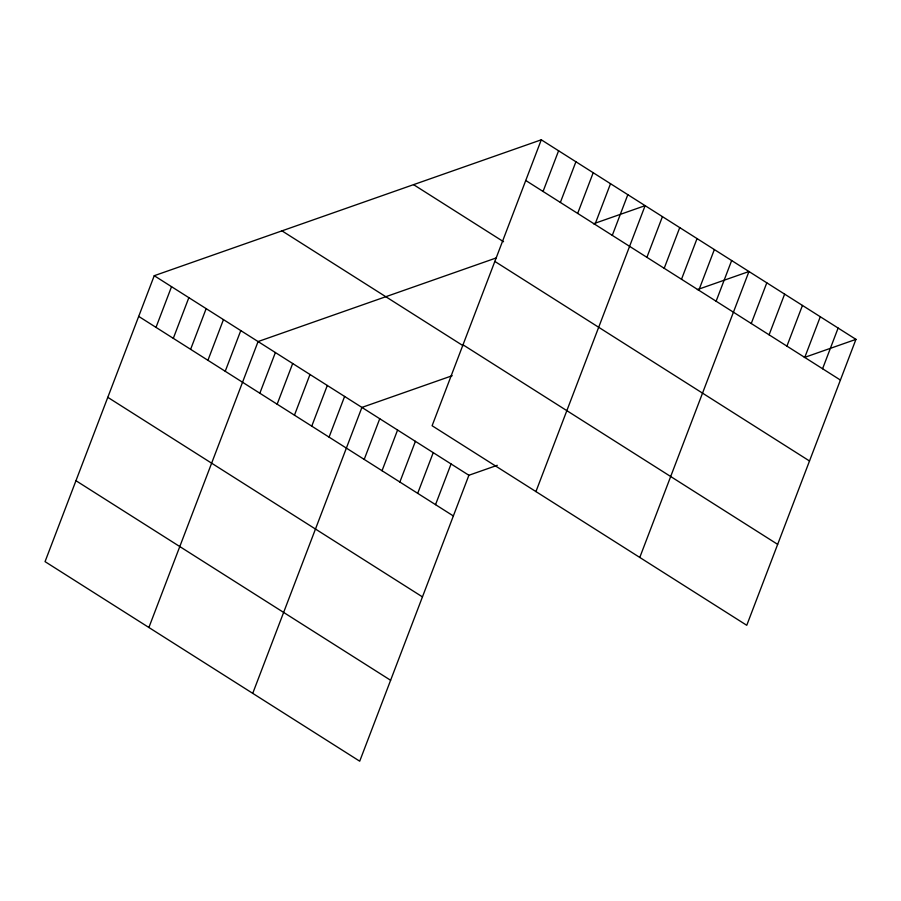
<?xml version="1.0" encoding="UTF-8"?>
<svg xmlns="http://www.w3.org/2000/svg" width="901" height="901" viewBox="0 0 901 901"><rect width="100%" height="100%" fill="white"/><g stroke="black" fill="none" stroke-linecap="round" stroke-linejoin="round"><path stroke-width="1.35" d="M541.287 139.801L432.108 425.734L746.76 625.294L855.95 339.362L541.287 139.801L154.24 275.706L45.05 561.638L359.713 761.199L468.892 475.266L497.284 465.299M156.008 327.378L171.539 286.676M173.307 338.348L188.85 297.657M190.618 349.329L206.16 308.638M207.928 360.299L223.459 319.607M225.227 371.28L240.77 330.588M148.89 627.49L258.08 341.558L496.35 257.9M259.837 393.23L275.379 352.539M277.148 404.211L292.69 363.508M294.458 415.181L309.989 374.489M311.757 426.162L327.3 385.47M329.068 437.131L344.61 396.44M252.731 693.353L361.909 407.421L452.223 375.706M364.207 459.42L379.749 418.728M382.035 470.727L397.578 430.036M399.864 482.035L415.406 441.344M417.692 493.343L433.235 452.651M543.055 191.463L558.597 150.771M435.532 504.65L451.063 463.959M560.366 202.443L575.908 161.752M577.665 213.424L593.207 172.722M594.975 224.394L610.518 183.703M612.286 235.375L627.817 194.684M535.937 491.586L645.127 205.653L593.522 223.775M646.895 257.326L662.438 216.634M664.206 268.295L679.737 227.604M681.505 279.276L697.047 238.585M698.816 290.257L714.358 249.554M716.115 301.227L731.657 260.535M639.778 557.449L748.968 271.516L697.363 289.626M751.254 323.515L766.796 282.824M769.094 334.823L784.625 294.131M786.922 346.13L802.453 305.439M804.751 357.438L820.293 316.747M822.579 368.746L838.121 328.054M804.345 357.483L855.95 339.362M525.756 180.493L840.408 380.053M413.559 184.649L503.558 241.727M494.852 261.425L809.503 460.985M463.001 344.801L777.664 544.362M281.968 230.859L463.103 345.736M154.24 275.706L468.892 475.266M138.698 316.397L453.361 515.958M107.793 397.33L422.456 596.89M75.954 480.706L390.617 680.278"/></g></svg>
